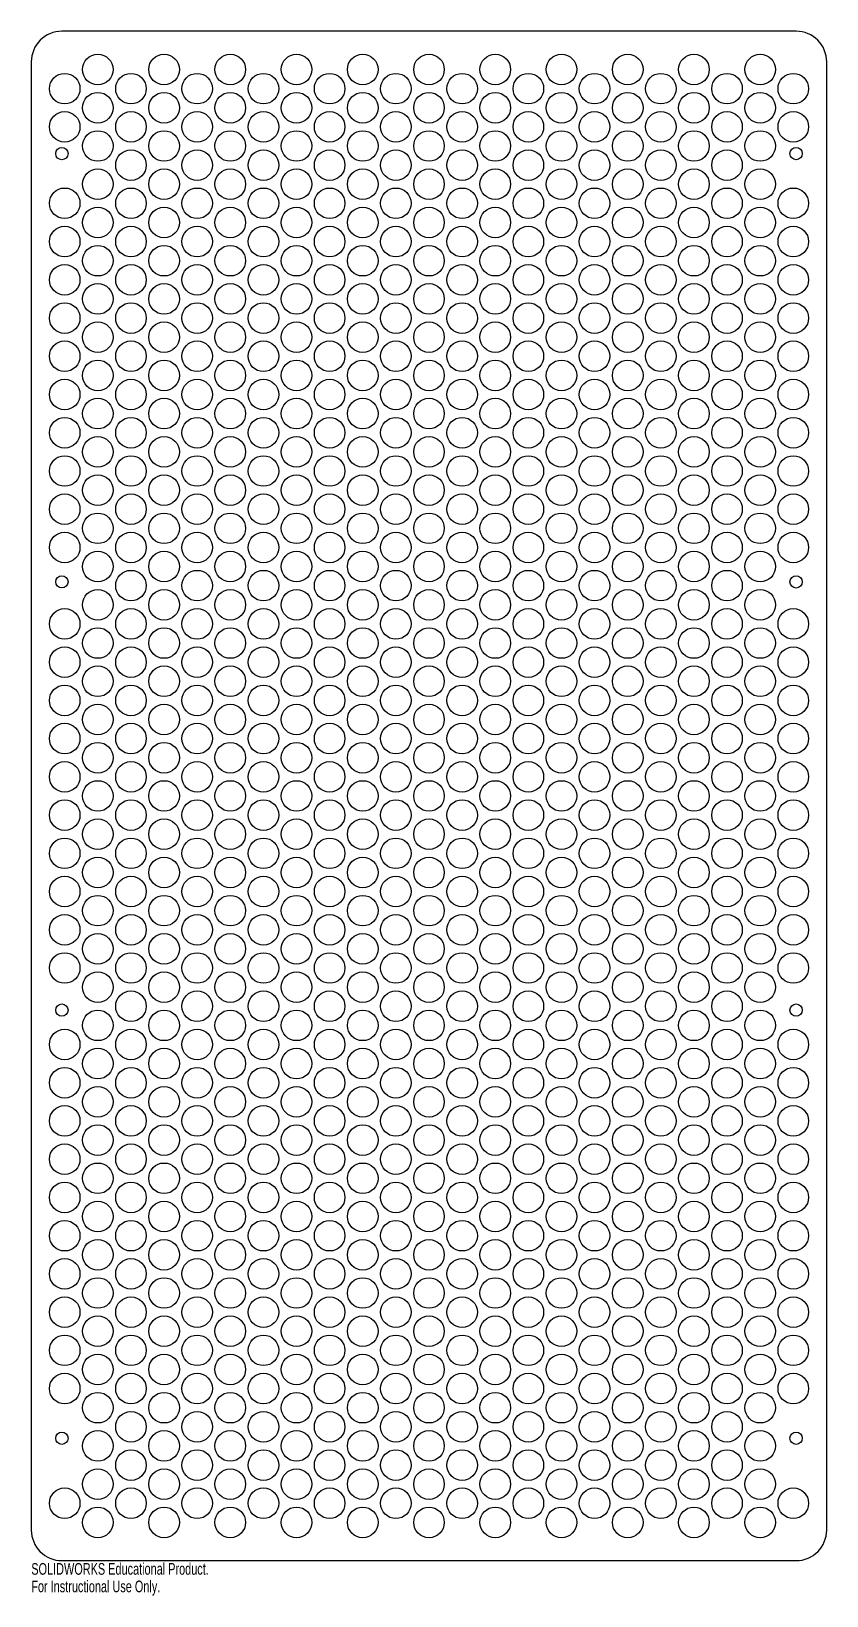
# Model space of a CAD drawing. Header units: inches. Extents: x -6.5 to 6.5, y -13.1 to 12.5.
import ezdxf

# ---------------------------------------------------------------- set-up
doc = ezdxf.new("R2010")
doc.units = ezdxf.units.IN
doc.header["$MEASUREMENT"] = 0
doc.styles.add('SLDTEXTSTYLE0', font='TXT', dxfattribs={"width": 0.7})

msp = doc.modelspace()

# ---------------------------------------------------------------- linework, layer by layer
at = {"color": 7, "linetype": 'Continuous', "lineweight": 25}
for p, q in [((6, 12.5), (-6, 12.5)), ((-6.5, 12), (-6.5, -12)), ((6.5, -12), (6.5, 12)), ((-6, -12.5), (6, -12.5))]:
    msp.add_line(p, q, dxfattribs=at)
for centre, radius in [((-5.413, 11.875), 0.25), ((-5.413, 11.875), 0.25), ((-4.33, 11.875), 0.25), ((-4.33, 11.875), 0.25), ((-3.248, 11.875), 0.25), ((-3.248, 11.875), 0.25), ((-2.165, 11.875), 0.25), ((-2.165, 11.875), 0.25), ((-1.083, 11.875), 0.25), ((-1.083, 11.875), 0.25), ((0, 11.875), 0.25), ((0, 11.875), 0.25), ((1.083, 11.875), 0.25), ((1.083, 11.875), 0.25), ((2.165, 11.875), 0.25), ((2.165, 11.875), 0.25), ((3.248, 11.875), 0.25), ((3.248, 11.875), 0.25), ((4.33, 11.875), 0.25), ((4.33, 11.875), 0.25), ((5.413, 11.875), 0.25), ((5.413, 11.875), 0.25), ((-5.954, 11.562), 0.25), ((-5.954, 11.562), 0.25), ((-4.871, 11.562), 0.25), ((-4.871, 11.562), 0.25), ((-3.789, 11.562), 0.25), ((-3.789, 11.562), 0.25), ((-2.706, 11.562), 0.25), ((-2.706, 11.562), 0.25), ((-1.624, 11.562), 0.25), ((-1.624, 11.562), 0.25), ((-0.541, 11.562), 0.25), ((-0.541, 11.562), 0.25), ((0.541, 11.562), 0.25), ((0.541, 11.562), 0.25), ((1.624, 11.562), 0.25), ((1.624, 11.562), 0.25), ((2.706, 11.562), 0.25), ((2.706, 11.562), 0.25), ((3.789, 11.562), 0.25), ((3.789, 11.562), 0.25), ((4.871, 11.562), 0.25), ((4.871, 11.562), 0.25), ((5.954, 11.562), 0.25), ((5.954, 11.562), 0.25), ((-5.413, 11.25), 0.25), ((-5.413, 11.25), 0.25), ((-4.33, 11.25), 0.25), ((-4.33, 11.25), 0.25), ((-3.248, 11.25), 0.25), ((-3.248, 11.25), 0.25), ((-2.165, 11.25), 0.25), ((-2.165, 11.25), 0.25), ((-1.083, 11.25), 0.25), ((-1.083, 11.25), 0.25), ((0, 11.25), 0.25), ((0, 11.25), 0.25), ((1.083, 11.25), 0.25), ((1.083, 11.25), 0.25), ((2.165, 11.25), 0.25), ((2.165, 11.25), 0.25), ((3.248, 11.25), 0.25), ((3.248, 11.25), 0.25), ((4.33, 11.25), 0.25), ((4.33, 11.25), 0.25), ((5.413, 11.25), 0.25), ((5.413, 11.25), 0.25), ((-5.954, 10.938), 0.25), ((-5.954, 10.938), 0.25), ((-4.871, 10.938), 0.25), ((-4.871, 10.938), 0.25), ((-3.789, 10.938), 0.25), ((-3.789, 10.938), 0.25), ((-2.706, 10.938), 0.25), ((-2.706, 10.938), 0.25), ((-1.624, 10.938), 0.25), ((-1.624, 10.938), 0.25), ((-0.541, 10.938), 0.25), ((-0.541, 10.938), 0.25), ((0.541, 10.938), 0.25), ((0.541, 10.938), 0.25), ((1.624, 10.938), 0.25), ((1.624, 10.938), 0.25), ((2.706, 10.938), 0.25), ((2.706, 10.938), 0.25), ((3.789, 10.938), 0.25), ((3.789, 10.938), 0.25), ((4.871, 10.938), 0.25), ((4.871, 10.938), 0.25), ((5.954, 10.938), 0.25), ((5.954, 10.938), 0.25), ((-5.413, 10.625), 0.25), ((-5.413, 10.625), 0.25), ((-4.33, 10.625), 0.25), ((-4.33, 10.625), 0.25), ((-3.248, 10.625), 0.25), ((-3.248, 10.625), 0.25), ((-2.165, 10.625), 0.25), ((-2.165, 10.625), 0.25), ((-1.083, 10.625), 0.25), ((-1.083, 10.625), 0.25), ((0, 10.625), 0.25), ((0, 10.625), 0.25), ((1.083, 10.625), 0.25), ((1.083, 10.625), 0.25), ((2.165, 10.625), 0.25), ((2.165, 10.625), 0.25), ((3.248, 10.625), 0.25), ((3.248, 10.625), 0.25), ((4.33, 10.625), 0.25), ((4.33, 10.625), 0.25), ((5.413, 10.625), 0.25), ((5.413, 10.625), 0.25), ((-6, 10.5), 0.101), ((-6, 10.5), 0.101), ((-4.871, 10.312), 0.25), ((-4.871, 10.312), 0.25), ((-3.789, 10.312), 0.25), ((-3.789, 10.312), 0.25), ((-2.706, 10.312), 0.25), ((-2.706, 10.312), 0.25), ((-1.624, 10.312), 0.25), ((-1.624, 10.312), 0.25), ((-0.541, 10.312), 0.25), ((-0.541, 10.312), 0.25), ((0.541, 10.312), 0.25), ((0.541, 10.312), 0.25), ((1.624, 10.312), 0.25), ((1.624, 10.312), 0.25), ((2.706, 10.312), 0.25), ((2.706, 10.312), 0.25), ((3.789, 10.312), 0.25), ((3.789, 10.312), 0.25), ((4.871, 10.312), 0.25), ((4.871, 10.312), 0.25), ((6, 10.5), 0.1), ((6, 10.5), 0.1), ((-5.413, 10), 0.25), ((-5.413, 10), 0.25), ((-4.33, 10), 0.25), ((-4.33, 10), 0.25), ((-3.248, 10), 0.25), ((-3.248, 10), 0.25), ((-2.165, 10), 0.25), ((-2.165, 10), 0.25), ((-1.083, 10), 0.25), ((-1.083, 10), 0.25), ((0, 10), 0.25), ((0, 10), 0.25), ((1.083, 10), 0.25), ((1.083, 10), 0.25), ((2.165, 10), 0.25), ((2.165, 10), 0.25), ((3.248, 10), 0.25), ((3.248, 10), 0.25), ((4.33, 10), 0.25), ((4.33, 10), 0.25), ((5.413, 10), 0.25), ((5.413, 10), 0.25), ((-5.954, 9.688), 0.25), ((-5.954, 9.688), 0.25), ((-4.871, 9.688), 0.25), ((-4.871, 9.688), 0.25), ((-3.789, 9.688), 0.25), ((-3.789, 9.688), 0.25), ((-2.706, 9.688), 0.25), ((-2.706, 9.688), 0.25), ((-1.624, 9.688), 0.25), ((-1.624, 9.688), 0.25), ((-0.541, 9.688), 0.25), ((-0.541, 9.688), 0.25), ((0.541, 9.688), 0.25), ((0.541, 9.688), 0.25), ((1.624, 9.688), 0.25), ((1.624, 9.688), 0.25), ((2.706, 9.688), 0.25), ((2.706, 9.688), 0.25), ((3.789, 9.688), 0.25), ((3.789, 9.688), 0.25), ((4.871, 9.688), 0.25), ((4.871, 9.688), 0.25), ((5.954, 9.688), 0.25), ((5.954, 9.688), 0.25), ((-5.413, 9.375), 0.25), ((-5.413, 9.375), 0.25), ((-4.33, 9.375), 0.25), ((-4.33, 9.375), 0.25), ((-3.248, 9.375), 0.25), ((-3.248, 9.375), 0.25), ((-2.165, 9.375), 0.25), ((-2.165, 9.375), 0.25), ((-1.083, 9.375), 0.25), ((-1.083, 9.375), 0.25), ((0, 9.375), 0.25), ((0, 9.375), 0.25), ((1.083, 9.375), 0.25), ((1.083, 9.375), 0.25), ((2.165, 9.375), 0.25), ((2.165, 9.375), 0.25), ((3.248, 9.375), 0.25), ((3.248, 9.375), 0.25), ((4.33, 9.375), 0.25), ((4.33, 9.375), 0.25), ((5.413, 9.375), 0.25), ((5.413, 9.375), 0.25), ((-5.954, 9.062), 0.25), ((-5.954, 9.062), 0.25), ((-4.871, 9.062), 0.25), ((-4.871, 9.062), 0.25), ((-3.789, 9.062), 0.25), ((-3.789, 9.062), 0.25), ((-2.706, 9.062), 0.25), ((-2.706, 9.062), 0.25), ((-1.624, 9.062), 0.25), ((-1.624, 9.062), 0.25), ((-0.541, 9.062), 0.25), ((-0.541, 9.062), 0.25), ((0.541, 9.062), 0.25), ((0.541, 9.062), 0.25), ((1.624, 9.062), 0.25), ((1.624, 9.062), 0.25), ((2.706, 9.062), 0.25), ((2.706, 9.062), 0.25), ((3.789, 9.062), 0.25), ((3.789, 9.062), 0.25), ((4.871, 9.062), 0.25), ((4.871, 9.062), 0.25), ((5.954, 9.062), 0.25), ((5.954, 9.062), 0.25), ((-5.413, 8.75), 0.25), ((-5.413, 8.75), 0.25), ((-4.33, 8.75), 0.25), ((-4.33, 8.75), 0.25), ((-3.248, 8.75), 0.25), ((-3.248, 8.75), 0.25), ((-2.165, 8.75), 0.25), ((-2.165, 8.75), 0.25), ((-1.083, 8.75), 0.25), ((-1.083, 8.75), 0.25), ((0, 8.75), 0.25), ((0, 8.75), 0.25), ((1.083, 8.75), 0.25), ((1.083, 8.75), 0.25), ((2.165, 8.75), 0.25), ((2.165, 8.75), 0.25), ((3.248, 8.75), 0.25), ((3.248, 8.75), 0.25), ((4.33, 8.75), 0.25), ((4.33, 8.75), 0.25), ((5.413, 8.75), 0.25), ((5.413, 8.75), 0.25), ((-5.954, 8.438), 0.25), ((-5.954, 8.438), 0.25), ((-4.871, 8.438), 0.25), ((-4.871, 8.438), 0.25), ((-3.789, 8.438), 0.25), ((-3.789, 8.438), 0.25), ((-2.706, 8.438), 0.25), ((-2.706, 8.438), 0.25), ((-1.624, 8.438), 0.25), ((-1.624, 8.438), 0.25), ((-0.541, 8.438), 0.25), ((-0.541, 8.438), 0.25), ((0.541, 8.438), 0.25), ((0.541, 8.438), 0.25), ((1.624, 8.438), 0.25), ((1.624, 8.438), 0.25), ((2.706, 8.438), 0.25), ((2.706, 8.438), 0.25), ((3.789, 8.438), 0.25), ((3.789, 8.438), 0.25), ((4.871, 8.438), 0.25), ((4.871, 8.438), 0.25), ((5.954, 8.438), 0.25), ((5.954, 8.438), 0.25), ((-5.413, 8.125), 0.25), ((-5.413, 8.125), 0.25), ((-4.33, 8.125), 0.25), ((-4.33, 8.125), 0.25), ((-3.248, 8.125), 0.25), ((-3.248, 8.125), 0.25), ((-2.165, 8.125), 0.25), ((-2.165, 8.125), 0.25), ((-1.083, 8.125), 0.25), ((-1.083, 8.125), 0.25), ((0, 8.125), 0.25), ((0, 8.125), 0.25), ((1.083, 8.125), 0.25), ((1.083, 8.125), 0.25), ((2.165, 8.125), 0.25), ((2.165, 8.125), 0.25), ((3.248, 8.125), 0.25), ((3.248, 8.125), 0.25), ((4.33, 8.125), 0.25), ((4.33, 8.125), 0.25), ((5.413, 8.125), 0.25), ((5.413, 8.125), 0.25), ((-5.954, 7.812), 0.25), ((-5.954, 7.812), 0.25), ((-4.871, 7.812), 0.25), ((-4.871, 7.812), 0.25), ((-3.789, 7.812), 0.25), ((-3.789, 7.812), 0.25), ((-2.706, 7.812), 0.25), ((-2.706, 7.812), 0.25), ((-1.624, 7.812), 0.25), ((-1.624, 7.812), 0.25), ((-0.541, 7.812), 0.25), ((-0.541, 7.812), 0.25), ((0.541, 7.812), 0.25), ((0.541, 7.812), 0.25), ((1.624, 7.812), 0.25), ((1.624, 7.812), 0.25), ((2.706, 7.812), 0.25), ((2.706, 7.812), 0.25), ((3.789, 7.812), 0.25), ((3.789, 7.812), 0.25), ((4.871, 7.812), 0.25), ((4.871, 7.812), 0.25), ((5.954, 7.812), 0.25), ((5.954, 7.812), 0.25), ((-5.413, 7.5), 0.25), ((-5.413, 7.5), 0.25), ((-4.33, 7.5), 0.25), ((-4.33, 7.5), 0.25), ((-3.248, 7.5), 0.25), ((-3.248, 7.5), 0.25), ((-2.165, 7.5), 0.25), ((-2.165, 7.5), 0.25), ((-1.083, 7.5), 0.25), ((-1.083, 7.5), 0.25), ((0, 7.5), 0.25), ((0, 7.5), 0.25), ((1.083, 7.5), 0.25), ((1.083, 7.5), 0.25), ((2.165, 7.5), 0.25), ((2.165, 7.5), 0.25), ((3.248, 7.5), 0.25), ((3.248, 7.5), 0.25), ((4.33, 7.5), 0.25), ((4.33, 7.5), 0.25), ((5.413, 7.5), 0.25), ((5.413, 7.5), 0.25), ((-5.954, 7.188), 0.25), ((-5.954, 7.188), 0.25), ((-4.871, 7.188), 0.25), ((-4.871, 7.188), 0.25), ((-3.789, 7.188), 0.25), ((-3.789, 7.188), 0.25), ((-2.706, 7.188), 0.25), ((-2.706, 7.188), 0.25), ((-1.624, 7.188), 0.25), ((-1.624, 7.188), 0.25), ((-0.541, 7.188), 0.25), ((-0.541, 7.188), 0.25), ((0.541, 7.188), 0.25), ((0.541, 7.188), 0.25), ((1.624, 7.188), 0.25), ((1.624, 7.188), 0.25), ((2.706, 7.188), 0.25), ((2.706, 7.188), 0.25), ((3.789, 7.188), 0.25), ((3.789, 7.188), 0.25), ((4.871, 7.188), 0.25), ((4.871, 7.188), 0.25), ((5.954, 7.188), 0.25), ((5.954, 7.188), 0.25), ((-5.413, 6.875), 0.25), ((-5.413, 6.875), 0.25), ((-4.33, 6.875), 0.25), ((-4.33, 6.875), 0.25), ((-3.248, 6.875), 0.25), ((-3.248, 6.875), 0.25), ((-2.165, 6.875), 0.25), ((-2.165, 6.875), 0.25), ((-1.083, 6.875), 0.25), ((-1.083, 6.875), 0.25), ((0, 6.875), 0.25), ((0, 6.875), 0.25), ((1.083, 6.875), 0.25), ((1.083, 6.875), 0.25), ((2.165, 6.875), 0.25), ((2.165, 6.875), 0.25), ((3.248, 6.875), 0.25), ((3.248, 6.875), 0.25), ((4.33, 6.875), 0.25), ((4.33, 6.875), 0.25), ((5.413, 6.875), 0.25), ((5.413, 6.875), 0.25), ((-5.954, 6.562), 0.25), ((-5.954, 6.562), 0.25), ((-4.871, 6.562), 0.25), ((-4.871, 6.562), 0.25), ((-3.789, 6.562), 0.25), ((-3.789, 6.562), 0.25), ((-2.706, 6.562), 0.25), ((-2.706, 6.562), 0.25), ((-1.624, 6.562), 0.25), ((-1.624, 6.562), 0.25), ((-0.541, 6.562), 0.25), ((-0.541, 6.562), 0.25), ((0.541, 6.562), 0.25), ((0.541, 6.562), 0.25), ((1.624, 6.562), 0.25), ((1.624, 6.562), 0.25), ((2.706, 6.562), 0.25), ((2.706, 6.562), 0.25), ((3.789, 6.562), 0.25), ((3.789, 6.562), 0.25), ((4.871, 6.562), 0.25), ((4.871, 6.562), 0.25), ((5.954, 6.562), 0.25), ((5.954, 6.562), 0.25), ((-5.413, 6.25), 0.25), ((-5.413, 6.25), 0.25), ((-4.33, 6.25), 0.25), ((-4.33, 6.25), 0.25), ((-3.248, 6.25), 0.25), ((-3.248, 6.25), 0.25), ((-2.165, 6.25), 0.25), ((-2.165, 6.25), 0.25), ((-1.083, 6.25), 0.25), ((-1.083, 6.25), 0.25), ((0, 6.25), 0.25), ((0, 6.25), 0.25), ((1.083, 6.25), 0.25), ((1.083, 6.25), 0.25), ((2.165, 6.25), 0.25), ((2.165, 6.25), 0.25), ((3.248, 6.25), 0.25), ((3.248, 6.25), 0.25), ((4.33, 6.25), 0.25), ((4.33, 6.25), 0.25), ((5.413, 6.25), 0.25), ((5.413, 6.25), 0.25), ((-5.954, 5.938), 0.25), ((-5.954, 5.938), 0.25), ((-4.871, 5.938), 0.25), ((-4.871, 5.938), 0.25), ((-3.789, 5.938), 0.25), ((-3.789, 5.938), 0.25), ((-2.706, 5.938), 0.25), ((-2.706, 5.938), 0.25), ((-1.624, 5.938), 0.25), ((-1.624, 5.938), 0.25), ((-0.541, 5.938), 0.25), ((-0.541, 5.938), 0.25), ((0.541, 5.938), 0.25), ((0.541, 5.938), 0.25), ((1.624, 5.938), 0.25), ((1.624, 5.938), 0.25), ((2.706, 5.938), 0.25), ((2.706, 5.938), 0.25), ((3.789, 5.938), 0.25), ((3.789, 5.938), 0.25), ((4.871, 5.938), 0.25), ((4.871, 5.938), 0.25), ((5.954, 5.938), 0.25), ((5.954, 5.938), 0.25), ((-5.413, 5.625), 0.25), ((-5.413, 5.625), 0.25), ((-4.33, 5.625), 0.25), ((-4.33, 5.625), 0.25), ((-3.248, 5.625), 0.25), ((-3.248, 5.625), 0.25), ((-2.165, 5.625), 0.25), ((-2.165, 5.625), 0.25), ((-1.083, 5.625), 0.25), ((-1.083, 5.625), 0.25), ((0, 5.625), 0.25), ((0, 5.625), 0.25), ((1.083, 5.625), 0.25), ((1.083, 5.625), 0.25), ((2.165, 5.625), 0.25), ((2.165, 5.625), 0.25), ((3.248, 5.625), 0.25), ((3.248, 5.625), 0.25), ((4.33, 5.625), 0.25), ((4.33, 5.625), 0.25), ((5.413, 5.625), 0.25), ((5.413, 5.625), 0.25), ((-5.954, 5.312), 0.25), ((-5.954, 5.312), 0.25), ((-4.871, 5.312), 0.25), ((-4.871, 5.312), 0.25), ((-3.789, 5.312), 0.25), ((-3.789, 5.312), 0.25), ((-2.706, 5.312), 0.25), ((-2.706, 5.312), 0.25), ((-1.624, 5.312), 0.25), ((-1.624, 5.312), 0.25), ((-0.541, 5.312), 0.25), ((-0.541, 5.312), 0.25), ((0.541, 5.312), 0.25), ((0.541, 5.312), 0.25), ((1.624, 5.312), 0.25), ((1.624, 5.312), 0.25), ((2.706, 5.312), 0.25), ((2.706, 5.312), 0.25), ((3.789, 5.312), 0.25), ((3.789, 5.312), 0.25), ((4.871, 5.312), 0.25), ((4.871, 5.312), 0.25), ((5.954, 5.312), 0.25), ((5.954, 5.312), 0.25), ((-5.413, 5), 0.25), ((-5.413, 5), 0.25), ((-4.33, 5), 0.25), ((-4.33, 5), 0.25), ((-3.248, 5), 0.25), ((-3.248, 5), 0.25), ((-2.165, 5), 0.25), ((-2.165, 5), 0.25), ((-1.083, 5), 0.25), ((-1.083, 5), 0.25), ((0, 5), 0.25), ((0, 5), 0.25), ((1.083, 5), 0.25), ((1.083, 5), 0.25), ((2.165, 5), 0.25), ((2.165, 5), 0.25), ((3.248, 5), 0.25), ((3.248, 5), 0.25), ((4.33, 5), 0.25), ((4.33, 5), 0.25), ((5.413, 5), 0.25), ((5.413, 5), 0.25), ((-5.954, 4.688), 0.25), ((-5.954, 4.688), 0.25), ((-4.871, 4.688), 0.25), ((-4.871, 4.688), 0.25), ((-3.789, 4.688), 0.25), ((-3.789, 4.688), 0.25), ((-2.706, 4.688), 0.25), ((-2.706, 4.688), 0.25), ((-1.624, 4.688), 0.25), ((-1.624, 4.688), 0.25), ((-0.541, 4.688), 0.25), ((-0.541, 4.688), 0.25), ((0.541, 4.688), 0.25), ((0.541, 4.688), 0.25), ((1.624, 4.688), 0.25), ((1.624, 4.688), 0.25), ((2.706, 4.688), 0.25), ((2.706, 4.688), 0.25), ((3.789, 4.688), 0.25), ((3.789, 4.688), 0.25), ((4.871, 4.688), 0.25), ((4.871, 4.688), 0.25), ((5.954, 4.688), 0.25), ((5.954, 4.688), 0.25), ((-5.413, 4.375), 0.25), ((-5.413, 4.375), 0.25), ((-4.33, 4.375), 0.25), ((-4.33, 4.375), 0.25), ((-3.248, 4.375), 0.25), ((-3.248, 4.375), 0.25), ((-2.165, 4.375), 0.25), ((-2.165, 4.375), 0.25), ((-1.083, 4.375), 0.25), ((-1.083, 4.375), 0.25), ((0, 4.375), 0.25), ((0, 4.375), 0.25), ((1.083, 4.375), 0.25), ((1.083, 4.375), 0.25), ((2.165, 4.375), 0.25), ((2.165, 4.375), 0.25), ((3.248, 4.375), 0.25), ((3.248, 4.375), 0.25), ((4.33, 4.375), 0.25), ((4.33, 4.375), 0.25), ((5.413, 4.375), 0.25), ((5.413, 4.375), 0.25), ((-5.954, 4.062), 0.25), ((-5.954, 4.062), 0.25), ((-4.871, 4.062), 0.25), ((-4.871, 4.062), 0.25), ((-3.789, 4.062), 0.25), ((-3.789, 4.062), 0.25), ((-2.706, 4.062), 0.25), ((-2.706, 4.062), 0.25), ((-1.624, 4.062), 0.25), ((-1.624, 4.062), 0.25), ((-0.541, 4.062), 0.25), ((-0.541, 4.062), 0.25), ((0.541, 4.062), 0.25), ((0.541, 4.062), 0.25), ((1.624, 4.062), 0.25), ((1.624, 4.062), 0.25), ((2.706, 4.062), 0.25), ((2.706, 4.062), 0.25), ((3.789, 4.062), 0.25), ((3.789, 4.062), 0.25), ((4.871, 4.062), 0.25), ((4.871, 4.062), 0.25), ((5.954, 4.062), 0.25), ((5.954, 4.062), 0.25), ((-5.413, 3.75), 0.25), ((-5.413, 3.75), 0.25), ((-4.33, 3.75), 0.25), ((-4.33, 3.75), 0.25), ((-3.248, 3.75), 0.25), ((-3.248, 3.75), 0.25), ((-2.165, 3.75), 0.25), ((-2.165, 3.75), 0.25), ((-1.083, 3.75), 0.25), ((-1.083, 3.75), 0.25), ((0, 3.75), 0.25), ((0, 3.75), 0.25), ((1.083, 3.75), 0.25), ((1.083, 3.75), 0.25), ((2.165, 3.75), 0.25), ((2.165, 3.75), 0.25), ((3.248, 3.75), 0.25), ((3.248, 3.75), 0.25), ((4.33, 3.75), 0.25), ((4.33, 3.75), 0.25), ((5.413, 3.75), 0.25), ((5.413, 3.75), 0.25), ((-6, 3.5), 0.1), ((-6, 3.5), 0.1), ((-4.871, 3.438), 0.25), ((-4.871, 3.438), 0.25), ((-3.789, 3.438), 0.25), ((-3.789, 3.438), 0.25), ((-2.706, 3.438), 0.25), ((-2.706, 3.438), 0.25), ((-1.624, 3.438), 0.25), ((-1.624, 3.438), 0.25), ((-0.541, 3.438), 0.25), ((-0.541, 3.438), 0.25), ((0.541, 3.438), 0.25), ((0.541, 3.438), 0.25), ((1.624, 3.438), 0.25), ((1.624, 3.438), 0.25), ((2.706, 3.438), 0.25), ((2.706, 3.438), 0.25), ((3.789, 3.438), 0.25), ((3.789, 3.438), 0.25), ((4.871, 3.438), 0.25), ((4.871, 3.438), 0.25), ((6, 3.5), 0.101), ((6, 3.5), 0.101), ((-5.413, 3.125), 0.25), ((-5.413, 3.125), 0.25), ((-4.33, 3.125), 0.25), ((-4.33, 3.125), 0.25), ((-3.248, 3.125), 0.25), ((-3.248, 3.125), 0.25), ((-2.165, 3.125), 0.25), ((-2.165, 3.125), 0.25), ((-1.083, 3.125), 0.25), ((-1.083, 3.125), 0.25), ((0, 3.125), 0.25), ((0, 3.125), 0.25), ((1.083, 3.125), 0.25), ((1.083, 3.125), 0.25), ((2.165, 3.125), 0.25), ((2.165, 3.125), 0.25), ((3.248, 3.125), 0.25), ((3.248, 3.125), 0.25), ((4.33, 3.125), 0.25), ((4.33, 3.125), 0.25), ((5.413, 3.125), 0.25), ((5.413, 3.125), 0.25), ((-5.954, 2.812), 0.25), ((-5.954, 2.812), 0.25), ((-4.871, 2.812), 0.25), ((-4.871, 2.812), 0.25), ((-3.789, 2.812), 0.25), ((-3.789, 2.812), 0.25), ((-2.706, 2.812), 0.25), ((-2.706, 2.812), 0.25), ((-1.624, 2.812), 0.25), ((-1.624, 2.812), 0.25), ((-0.541, 2.812), 0.25), ((-0.541, 2.812), 0.25), ((0.541, 2.812), 0.25), ((0.541, 2.812), 0.25), ((1.624, 2.812), 0.25), ((1.624, 2.812), 0.25), ((2.706, 2.812), 0.25), ((2.706, 2.812), 0.25), ((3.789, 2.812), 0.25), ((3.789, 2.812), 0.25), ((4.871, 2.812), 0.25), ((4.871, 2.812), 0.25), ((5.954, 2.812), 0.25), ((5.954, 2.812), 0.25), ((-5.413, 2.5), 0.25), ((-5.413, 2.5), 0.25), ((-4.33, 2.5), 0.25), ((-4.33, 2.5), 0.25), ((-3.248, 2.5), 0.25), ((-3.248, 2.5), 0.25), ((-2.165, 2.5), 0.25), ((-2.165, 2.5), 0.25), ((-1.083, 2.5), 0.25), ((-1.083, 2.5), 0.25), ((0, 2.5), 0.25), ((0, 2.5), 0.25), ((1.083, 2.5), 0.25), ((1.083, 2.5), 0.25), ((2.165, 2.5), 0.25), ((2.165, 2.5), 0.25), ((3.248, 2.5), 0.25), ((3.248, 2.5), 0.25), ((4.33, 2.5), 0.25), ((4.33, 2.5), 0.25), ((5.413, 2.5), 0.25), ((5.413, 2.5), 0.25), ((-5.954, 2.188), 0.25), ((-5.954, 2.188), 0.25), ((-4.871, 2.188), 0.25), ((-4.871, 2.188), 0.25), ((-3.789, 2.188), 0.25), ((-3.789, 2.188), 0.25), ((-2.706, 2.188), 0.25), ((-2.706, 2.188), 0.25), ((-1.624, 2.188), 0.25), ((-1.624, 2.188), 0.25), ((-0.541, 2.188), 0.25), ((-0.541, 2.188), 0.25), ((0.541, 2.188), 0.25), ((0.541, 2.188), 0.25), ((1.624, 2.188), 0.25), ((1.624, 2.188), 0.25), ((2.706, 2.188), 0.25), ((2.706, 2.188), 0.25), ((3.789, 2.188), 0.25), ((3.789, 2.188), 0.25), ((4.871, 2.188), 0.25), ((4.871, 2.188), 0.25), ((5.954, 2.188), 0.25), ((5.954, 2.188), 0.25), ((-5.413, 1.875), 0.25), ((-5.413, 1.875), 0.25), ((-4.33, 1.875), 0.25), ((-4.33, 1.875), 0.25), ((-3.248, 1.875), 0.25), ((-3.248, 1.875), 0.25), ((-2.165, 1.875), 0.25), ((-2.165, 1.875), 0.25), ((-1.083, 1.875), 0.25), ((-1.083, 1.875), 0.25), ((0, 1.875), 0.25), ((0, 1.875), 0.25), ((1.083, 1.875), 0.25), ((1.083, 1.875), 0.25), ((2.165, 1.875), 0.25), ((2.165, 1.875), 0.25), ((3.248, 1.875), 0.25), ((3.248, 1.875), 0.25), ((4.33, 1.875), 0.25), ((4.33, 1.875), 0.25), ((5.413, 1.875), 0.25), ((5.413, 1.875), 0.25), ((-5.954, 1.562), 0.25), ((-5.954, 1.562), 0.25), ((-4.871, 1.562), 0.25), ((-4.871, 1.562), 0.25), ((-3.789, 1.562), 0.25), ((-3.789, 1.562), 0.25), ((-2.706, 1.562), 0.25), ((-2.706, 1.562), 0.25), ((-1.624, 1.562), 0.25), ((-1.624, 1.562), 0.25), ((-0.541, 1.562), 0.25), ((-0.541, 1.562), 0.25), ((0.541, 1.562), 0.25), ((0.541, 1.562), 0.25), ((1.624, 1.562), 0.25), ((1.624, 1.562), 0.25), ((2.706, 1.562), 0.25), ((2.706, 1.562), 0.25), ((3.789, 1.562), 0.25), ((3.789, 1.562), 0.25), ((4.871, 1.562), 0.25), ((4.871, 1.562), 0.25), ((5.954, 1.562), 0.25), ((5.954, 1.562), 0.25), ((-5.413, 1.25), 0.25), ((-5.413, 1.25), 0.25), ((-4.33, 1.25), 0.25), ((-4.33, 1.25), 0.25), ((-3.248, 1.25), 0.25), ((-3.248, 1.25), 0.25), ((-2.165, 1.25), 0.25), ((-2.165, 1.25), 0.25), ((-1.083, 1.25), 0.25), ((-1.083, 1.25), 0.25), ((0, 1.25), 0.25), ((0, 1.25), 0.25), ((1.083, 1.25), 0.25), ((1.083, 1.25), 0.25), ((2.165, 1.25), 0.25), ((2.165, 1.25), 0.25), ((3.248, 1.25), 0.25), ((3.248, 1.25), 0.25), ((4.33, 1.25), 0.25), ((4.33, 1.25), 0.25), ((5.413, 1.25), 0.25), ((5.413, 1.25), 0.25), ((-5.954, 0.938), 0.25), ((-5.954, 0.938), 0.25), ((-4.871, 0.938), 0.25), ((-4.871, 0.938), 0.25), ((-3.789, 0.938), 0.25), ((-3.789, 0.938), 0.25), ((-2.706, 0.938), 0.25), ((-2.706, 0.938), 0.25), ((-1.624, 0.938), 0.25), ((-1.624, 0.938), 0.25), ((-0.541, 0.938), 0.25), ((-0.541, 0.938), 0.25), ((0.541, 0.938), 0.25), ((0.541, 0.938), 0.25), ((1.624, 0.938), 0.25), ((1.624, 0.938), 0.25), ((2.706, 0.938), 0.25), ((2.706, 0.938), 0.25), ((3.789, 0.938), 0.25), ((3.789, 0.938), 0.25), ((4.871, 0.938), 0.25), ((4.871, 0.938), 0.25), ((5.954, 0.938), 0.25), ((5.954, 0.938), 0.25), ((-5.413, 0.625), 0.25), ((-5.413, 0.625), 0.25), ((-4.33, 0.625), 0.25), ((-4.33, 0.625), 0.25), ((-3.248, 0.625), 0.25), ((-3.248, 0.625), 0.25), ((-2.165, 0.625), 0.25), ((-2.165, 0.625), 0.25), ((-1.083, 0.625), 0.25), ((-1.083, 0.625), 0.25), ((0, 0.625), 0.25), ((0, 0.625), 0.25), ((1.083, 0.625), 0.25), ((1.083, 0.625), 0.25), ((2.165, 0.625), 0.25), ((2.165, 0.625), 0.25), ((3.248, 0.625), 0.25), ((3.248, 0.625), 0.25), ((4.33, 0.625), 0.25), ((4.33, 0.625), 0.25), ((5.413, 0.625), 0.25), ((5.413, 0.625), 0.25), ((-5.954, 0.312), 0.25), ((-5.954, 0.312), 0.25), ((-4.871, 0.312), 0.25), ((-4.871, 0.312), 0.25), ((-3.789, 0.312), 0.25), ((-3.789, 0.312), 0.25), ((-2.706, 0.312), 0.25), ((-2.706, 0.312), 0.25), ((-1.624, 0.312), 0.25), ((-1.624, 0.312), 0.25), ((-0.541, 0.312), 0.25), ((-0.541, 0.312), 0.25), ((0.541, 0.312), 0.25), ((0.541, 0.312), 0.25), ((1.624, 0.312), 0.25), ((1.624, 0.312), 0.25), ((2.706, 0.312), 0.25), ((2.706, 0.312), 0.25), ((3.789, 0.312), 0.25), ((3.789, 0.312), 0.25), ((4.871, 0.312), 0.25), ((4.871, 0.312), 0.25), ((5.954, 0.312), 0.25), ((5.954, 0.312), 0.25), ((-5.413, 0), 0.25), ((-5.413, 0), 0.25), ((-4.33, 0), 0.25), ((-4.33, 0), 0.25), ((-3.248, 0), 0.25), ((-3.248, 0), 0.25), ((-2.165, 0), 0.25), ((-2.165, 0), 0.25), ((-1.083, 0), 0.25), ((-1.083, 0), 0.25), ((0, 0), 0.25), ((0, 0), 0.25), ((1.083, 0), 0.25), ((1.083, 0), 0.25), ((2.165, 0), 0.25), ((2.165, 0), 0.25), ((3.248, 0), 0.25), ((3.248, 0), 0.25), ((4.33, 0), 0.25), ((4.33, 0), 0.25), ((5.413, 0), 0.25), ((5.413, 0), 0.25), ((-5.954, -0.312), 0.25), ((-5.954, -0.312), 0.25), ((-4.871, -0.312), 0.25), ((-4.871, -0.312), 0.25), ((-3.789, -0.312), 0.25), ((-3.789, -0.312), 0.25), ((-2.706, -0.312), 0.25), ((-2.706, -0.312), 0.25), ((-1.624, -0.312), 0.25), ((-1.624, -0.312), 0.25), ((-0.541, -0.312), 0.25), ((-0.541, -0.312), 0.25), ((0.541, -0.312), 0.25), ((0.541, -0.312), 0.25), ((1.624, -0.312), 0.25), ((1.624, -0.312), 0.25), ((2.706, -0.312), 0.25), ((2.706, -0.312), 0.25), ((3.789, -0.312), 0.25), ((3.789, -0.312), 0.25), ((4.871, -0.312), 0.25), ((4.871, -0.312), 0.25), ((5.954, -0.312), 0.25), ((5.954, -0.312), 0.25), ((-5.413, -0.625), 0.25), ((-5.413, -0.625), 0.25), ((-4.33, -0.625), 0.25), ((-4.33, -0.625), 0.25), ((-3.248, -0.625), 0.25), ((-3.248, -0.625), 0.25), ((-2.165, -0.625), 0.25), ((-2.165, -0.625), 0.25), ((-1.083, -0.625), 0.25), ((-1.083, -0.625), 0.25), ((0, -0.625), 0.25), ((0, -0.625), 0.25), ((1.083, -0.625), 0.25), ((1.083, -0.625), 0.25), ((2.165, -0.625), 0.25), ((2.165, -0.625), 0.25), ((3.248, -0.625), 0.25), ((3.248, -0.625), 0.25), ((4.33, -0.625), 0.25), ((4.33, -0.625), 0.25), ((5.413, -0.625), 0.25), ((5.413, -0.625), 0.25), ((-5.954, -0.938), 0.25), ((-5.954, -0.938), 0.25), ((-4.871, -0.938), 0.25), ((-4.871, -0.938), 0.25), ((-3.789, -0.938), 0.25), ((-3.789, -0.938), 0.25), ((-2.706, -0.938), 0.25), ((-2.706, -0.938), 0.25), ((-1.624, -0.938), 0.25), ((-1.624, -0.938), 0.25), ((-0.541, -0.938), 0.25), ((-0.541, -0.938), 0.25), ((0.541, -0.938), 0.25), ((0.541, -0.938), 0.25), ((1.624, -0.938), 0.25), ((1.624, -0.938), 0.25), ((2.706, -0.938), 0.25), ((2.706, -0.938), 0.25), ((3.789, -0.938), 0.25), ((3.789, -0.938), 0.25), ((4.871, -0.938), 0.25), ((4.871, -0.938), 0.25), ((5.954, -0.938), 0.25), ((5.954, -0.938), 0.25), ((-5.413, -1.25), 0.25), ((-5.413, -1.25), 0.25), ((-4.33, -1.25), 0.25), ((-4.33, -1.25), 0.25), ((-3.248, -1.25), 0.25), ((-3.248, -1.25), 0.25), ((-2.165, -1.25), 0.25), ((-2.165, -1.25), 0.25), ((-1.083, -1.25), 0.25), ((-1.083, -1.25), 0.25), ((0, -1.25), 0.25), ((0, -1.25), 0.25), ((1.083, -1.25), 0.25), ((1.083, -1.25), 0.25), ((2.165, -1.25), 0.25), ((2.165, -1.25), 0.25), ((3.248, -1.25), 0.25), ((3.248, -1.25), 0.25), ((4.33, -1.25), 0.25), ((4.33, -1.25), 0.25), ((5.413, -1.25), 0.25), ((5.413, -1.25), 0.25), ((-5.954, -1.562), 0.25), ((-5.954, -1.562), 0.25), ((-4.871, -1.562), 0.25), ((-4.871, -1.562), 0.25), ((-3.789, -1.562), 0.25), ((-3.789, -1.562), 0.25), ((-2.706, -1.562), 0.25), ((-2.706, -1.562), 0.25), ((-1.624, -1.562), 0.25), ((-1.624, -1.562), 0.25), ((-0.541, -1.562), 0.25), ((-0.541, -1.562), 0.25), ((0.541, -1.562), 0.25), ((0.541, -1.562), 0.25), ((1.624, -1.562), 0.25), ((1.624, -1.562), 0.25), ((2.706, -1.562), 0.25), ((2.706, -1.562), 0.25), ((3.789, -1.562), 0.25), ((3.789, -1.562), 0.25), ((4.871, -1.562), 0.25), ((4.871, -1.562), 0.25), ((5.954, -1.562), 0.25), ((5.954, -1.562), 0.25), ((-5.413, -1.875), 0.25), ((-5.413, -1.875), 0.25), ((-4.33, -1.875), 0.25), ((-4.33, -1.875), 0.25), ((-3.248, -1.875), 0.25), ((-3.248, -1.875), 0.25), ((-2.165, -1.875), 0.25), ((-2.165, -1.875), 0.25), ((-1.083, -1.875), 0.25), ((-1.083, -1.875), 0.25), ((0, -1.875), 0.25), ((0, -1.875), 0.25), ((1.083, -1.875), 0.25), ((1.083, -1.875), 0.25), ((2.165, -1.875), 0.25), ((2.165, -1.875), 0.25), ((3.248, -1.875), 0.25), ((3.248, -1.875), 0.25), ((4.33, -1.875), 0.25), ((4.33, -1.875), 0.25), ((5.413, -1.875), 0.25), ((5.413, -1.875), 0.25), ((-5.954, -2.188), 0.25), ((-5.954, -2.188), 0.25), ((-4.871, -2.188), 0.25), ((-4.871, -2.188), 0.25), ((-3.789, -2.188), 0.25), ((-3.789, -2.188), 0.25), ((-2.706, -2.188), 0.25), ((-2.706, -2.188), 0.25), ((-1.624, -2.188), 0.25), ((-1.624, -2.188), 0.25), ((-0.541, -2.188), 0.25), ((-0.541, -2.188), 0.25), ((0.541, -2.188), 0.25), ((0.541, -2.188), 0.25), ((1.624, -2.188), 0.25), ((1.624, -2.188), 0.25), ((2.706, -2.188), 0.25), ((2.706, -2.188), 0.25), ((3.789, -2.188), 0.25), ((3.789, -2.188), 0.25), ((4.871, -2.188), 0.25), ((4.871, -2.188), 0.25), ((5.954, -2.188), 0.25), ((5.954, -2.188), 0.25), ((-5.413, -2.5), 0.25), ((-5.413, -2.5), 0.25), ((-4.33, -2.5), 0.25), ((-4.33, -2.5), 0.25), ((-3.248, -2.5), 0.25), ((-3.248, -2.5), 0.25), ((-2.165, -2.5), 0.25), ((-2.165, -2.5), 0.25), ((-1.083, -2.5), 0.25), ((-1.083, -2.5), 0.25), ((0, -2.5), 0.25), ((0, -2.5), 0.25), ((1.083, -2.5), 0.25), ((1.083, -2.5), 0.25), ((2.165, -2.5), 0.25), ((2.165, -2.5), 0.25), ((3.248, -2.5), 0.25), ((3.248, -2.5), 0.25), ((4.33, -2.5), 0.25), ((4.33, -2.5), 0.25), ((5.413, -2.5), 0.25), ((5.413, -2.5), 0.25), ((-5.954, -2.812), 0.25), ((-5.954, -2.812), 0.25), ((-4.871, -2.812), 0.25), ((-4.871, -2.812), 0.25), ((-3.789, -2.812), 0.25), ((-3.789, -2.812), 0.25), ((-2.706, -2.812), 0.25), ((-2.706, -2.812), 0.25), ((-1.624, -2.812), 0.25), ((-1.624, -2.812), 0.25), ((-0.541, -2.812), 0.25), ((-0.541, -2.812), 0.25), ((0.541, -2.812), 0.25), ((0.541, -2.812), 0.25), ((1.624, -2.812), 0.25), ((1.624, -2.812), 0.25), ((2.706, -2.812), 0.25), ((2.706, -2.812), 0.25), ((3.789, -2.812), 0.25), ((3.789, -2.812), 0.25), ((4.871, -2.812), 0.25), ((4.871, -2.812), 0.25), ((5.954, -2.812), 0.25), ((5.954, -2.812), 0.25), ((-5.413, -3.125), 0.25), ((-5.413, -3.125), 0.25), ((-4.33, -3.125), 0.25), ((-4.33, -3.125), 0.25), ((-3.248, -3.125), 0.25), ((-3.248, -3.125), 0.25), ((-2.165, -3.125), 0.25), ((-2.165, -3.125), 0.25), ((-1.083, -3.125), 0.25), ((-1.083, -3.125), 0.25), ((0, -3.125), 0.25), ((0, -3.125), 0.25), ((1.083, -3.125), 0.25), ((1.083, -3.125), 0.25), ((2.165, -3.125), 0.25), ((2.165, -3.125), 0.25), ((3.248, -3.125), 0.25), ((3.248, -3.125), 0.25), ((4.33, -3.125), 0.25), ((4.33, -3.125), 0.25), ((5.413, -3.125), 0.25), ((5.413, -3.125), 0.25), ((-4.871, -3.438), 0.25), ((-4.871, -3.438), 0.25), ((-3.789, -3.438), 0.25), ((-3.789, -3.438), 0.25), ((-2.706, -3.438), 0.25), ((-2.706, -3.438), 0.25), ((-1.624, -3.438), 0.25), ((-1.624, -3.438), 0.25), ((-0.541, -3.438), 0.25), ((-0.541, -3.438), 0.25), ((0.541, -3.438), 0.25), ((0.541, -3.438), 0.25), ((1.624, -3.438), 0.25), ((1.624, -3.438), 0.25), ((2.706, -3.438), 0.25), ((2.706, -3.438), 0.25), ((3.789, -3.438), 0.25), ((3.789, -3.438), 0.25), ((4.871, -3.438), 0.25), ((4.871, -3.438), 0.25), ((-6, -3.5), 0.101), ((-6, -3.5), 0.101), ((-5.413, -3.75), 0.25), ((-5.413, -3.75), 0.25), ((-4.33, -3.75), 0.25), ((-4.33, -3.75), 0.25), ((-3.248, -3.75), 0.25), ((-3.248, -3.75), 0.25), ((-2.165, -3.75), 0.25), ((-2.165, -3.75), 0.25), ((-1.083, -3.75), 0.25), ((-1.083, -3.75), 0.25), ((0, -3.75), 0.25), ((0, -3.75), 0.25), ((1.083, -3.75), 0.25), ((1.083, -3.75), 0.25), ((2.165, -3.75), 0.25), ((2.165, -3.75), 0.25), ((3.248, -3.75), 0.25), ((3.248, -3.75), 0.25), ((4.33, -3.75), 0.25), ((4.33, -3.75), 0.25), ((5.413, -3.75), 0.25), ((5.413, -3.75), 0.25), ((6, -3.5), 0.1), ((6, -3.5), 0.1), ((-5.954, -4.062), 0.25), ((-5.954, -4.062), 0.25), ((-4.871, -4.062), 0.25), ((-4.871, -4.062), 0.25), ((-3.789, -4.062), 0.25), ((-3.789, -4.062), 0.25), ((-2.706, -4.062), 0.25), ((-2.706, -4.062), 0.25), ((-1.624, -4.062), 0.25), ((-1.624, -4.062), 0.25), ((-0.541, -4.062), 0.25), ((-0.541, -4.062), 0.25), ((0.541, -4.062), 0.25), ((0.541, -4.062), 0.25), ((1.624, -4.062), 0.25), ((1.624, -4.062), 0.25), ((2.706, -4.062), 0.25), ((2.706, -4.062), 0.25), ((3.789, -4.062), 0.25), ((3.789, -4.062), 0.25), ((4.871, -4.062), 0.25), ((4.871, -4.062), 0.25), ((5.954, -4.062), 0.25), ((5.954, -4.062), 0.25), ((-5.413, -4.375), 0.25), ((-5.413, -4.375), 0.25), ((-4.33, -4.375), 0.25), ((-4.33, -4.375), 0.25), ((-3.248, -4.375), 0.25), ((-3.248, -4.375), 0.25), ((-2.165, -4.375), 0.25), ((-2.165, -4.375), 0.25), ((-1.083, -4.375), 0.25), ((-1.083, -4.375), 0.25), ((0, -4.375), 0.25), ((0, -4.375), 0.25), ((1.083, -4.375), 0.25), ((1.083, -4.375), 0.25), ((2.165, -4.375), 0.25), ((2.165, -4.375), 0.25), ((3.248, -4.375), 0.25), ((3.248, -4.375), 0.25), ((4.33, -4.375), 0.25), ((4.33, -4.375), 0.25), ((5.413, -4.375), 0.25), ((5.413, -4.375), 0.25), ((-5.954, -4.688), 0.25), ((-5.954, -4.688), 0.25), ((-4.871, -4.688), 0.25), ((-4.871, -4.688), 0.25), ((-3.789, -4.688), 0.25), ((-3.789, -4.688), 0.25), ((-2.706, -4.688), 0.25), ((-2.706, -4.688), 0.25), ((-1.624, -4.688), 0.25), ((-1.624, -4.688), 0.25), ((-0.541, -4.688), 0.25), ((-0.541, -4.688), 0.25), ((0.541, -4.688), 0.25), ((0.541, -4.688), 0.25), ((1.624, -4.688), 0.25), ((1.624, -4.688), 0.25), ((2.706, -4.688), 0.25), ((2.706, -4.688), 0.25), ((3.789, -4.688), 0.25), ((3.789, -4.688), 0.25), ((4.871, -4.688), 0.25), ((4.871, -4.688), 0.25), ((5.954, -4.688), 0.25), ((5.954, -4.688), 0.25), ((-5.413, -5), 0.25), ((-5.413, -5), 0.25), ((-4.33, -5), 0.25), ((-4.33, -5), 0.25), ((-3.248, -5), 0.25), ((-3.248, -5), 0.25), ((-2.165, -5), 0.25), ((-2.165, -5), 0.25), ((-1.083, -5), 0.25), ((-1.083, -5), 0.25), ((0, -5), 0.25), ((0, -5), 0.25), ((1.083, -5), 0.25), ((1.083, -5), 0.25), ((2.165, -5), 0.25), ((2.165, -5), 0.25), ((3.248, -5), 0.25), ((3.248, -5), 0.25), ((4.33, -5), 0.25), ((4.33, -5), 0.25), ((5.413, -5), 0.25), ((5.413, -5), 0.25), ((-5.954, -5.312), 0.25), ((-5.954, -5.312), 0.25), ((-4.871, -5.312), 0.25), ((-4.871, -5.312), 0.25), ((-3.789, -5.312), 0.25), ((-3.789, -5.312), 0.25), ((-2.706, -5.312), 0.25), ((-2.706, -5.312), 0.25), ((-1.624, -5.312), 0.25), ((-1.624, -5.312), 0.25), ((-0.541, -5.312), 0.25), ((-0.541, -5.312), 0.25), ((0.541, -5.312), 0.25), ((0.541, -5.312), 0.25), ((1.624, -5.312), 0.25), ((1.624, -5.312), 0.25), ((2.706, -5.312), 0.25), ((2.706, -5.312), 0.25), ((3.789, -5.312), 0.25), ((3.789, -5.312), 0.25), ((4.871, -5.312), 0.25), ((4.871, -5.312), 0.25), ((5.954, -5.312), 0.25), ((5.954, -5.312), 0.25), ((-5.413, -5.625), 0.25), ((-5.413, -5.625), 0.25), ((-4.33, -5.625), 0.25), ((-4.33, -5.625), 0.25), ((-3.248, -5.625), 0.25), ((-3.248, -5.625), 0.25), ((-2.165, -5.625), 0.25), ((-2.165, -5.625), 0.25), ((-1.083, -5.625), 0.25), ((-1.083, -5.625), 0.25), ((0, -5.625), 0.25), ((0, -5.625), 0.25), ((1.083, -5.625), 0.25), ((1.083, -5.625), 0.25), ((2.165, -5.625), 0.25), ((2.165, -5.625), 0.25), ((3.248, -5.625), 0.25), ((3.248, -5.625), 0.25), ((4.33, -5.625), 0.25), ((4.33, -5.625), 0.25), ((5.413, -5.625), 0.25), ((5.413, -5.625), 0.25), ((-5.954, -5.938), 0.25), ((-5.954, -5.938), 0.25), ((-4.871, -5.938), 0.25), ((-4.871, -5.938), 0.25), ((-3.789, -5.938), 0.25), ((-3.789, -5.938), 0.25), ((-2.706, -5.938), 0.25), ((-2.706, -5.938), 0.25), ((-1.624, -5.938), 0.25), ((-1.624, -5.938), 0.25), ((-0.541, -5.938), 0.25), ((-0.541, -5.938), 0.25), ((0.541, -5.938), 0.25), ((0.541, -5.938), 0.25), ((1.624, -5.938), 0.25), ((1.624, -5.938), 0.25), ((2.706, -5.938), 0.25), ((2.706, -5.938), 0.25), ((3.789, -5.938), 0.25), ((3.789, -5.938), 0.25), ((4.871, -5.938), 0.25), ((4.871, -5.938), 0.25), ((5.954, -5.938), 0.25), ((5.954, -5.938), 0.25), ((-5.413, -6.25), 0.25), ((-5.413, -6.25), 0.25), ((-4.33, -6.25), 0.25), ((-4.33, -6.25), 0.25), ((-3.248, -6.25), 0.25), ((-3.248, -6.25), 0.25), ((-2.165, -6.25), 0.25), ((-2.165, -6.25), 0.25), ((-1.083, -6.25), 0.25), ((-1.083, -6.25), 0.25), ((0, -6.25), 0.25), ((0, -6.25), 0.25), ((1.083, -6.25), 0.25), ((1.083, -6.25), 0.25), ((2.165, -6.25), 0.25), ((2.165, -6.25), 0.25), ((3.248, -6.25), 0.25), ((3.248, -6.25), 0.25), ((4.33, -6.25), 0.25), ((4.33, -6.25), 0.25), ((5.413, -6.25), 0.25), ((5.413, -6.25), 0.25), ((-5.954, -6.562), 0.25), ((-5.954, -6.562), 0.25), ((-4.871, -6.562), 0.25), ((-4.871, -6.562), 0.25), ((-3.789, -6.562), 0.25), ((-3.789, -6.562), 0.25), ((-2.706, -6.562), 0.25), ((-2.706, -6.562), 0.25), ((-1.624, -6.562), 0.25), ((-1.624, -6.562), 0.25), ((-0.541, -6.562), 0.25), ((-0.541, -6.562), 0.25), ((0.541, -6.562), 0.25), ((0.541, -6.562), 0.25), ((1.624, -6.562), 0.25), ((1.624, -6.562), 0.25), ((2.706, -6.562), 0.25), ((2.706, -6.562), 0.25), ((3.789, -6.562), 0.25), ((3.789, -6.562), 0.25), ((4.871, -6.562), 0.25), ((4.871, -6.562), 0.25), ((5.954, -6.562), 0.25), ((5.954, -6.562), 0.25), ((-5.413, -6.875), 0.25), ((-5.413, -6.875), 0.25), ((-4.33, -6.875), 0.25), ((-4.33, -6.875), 0.25), ((-3.248, -6.875), 0.25), ((-3.248, -6.875), 0.25), ((-2.165, -6.875), 0.25), ((-2.165, -6.875), 0.25), ((-1.083, -6.875), 0.25), ((-1.083, -6.875), 0.25), ((0, -6.875), 0.25), ((0, -6.875), 0.25), ((1.083, -6.875), 0.25), ((1.083, -6.875), 0.25), ((2.165, -6.875), 0.25), ((2.165, -6.875), 0.25), ((3.248, -6.875), 0.25), ((3.248, -6.875), 0.25), ((4.33, -6.875), 0.25), ((4.33, -6.875), 0.25), ((5.413, -6.875), 0.25), ((5.413, -6.875), 0.25), ((-5.954, -7.188), 0.25), ((-5.954, -7.188), 0.25), ((-4.871, -7.188), 0.25), ((-4.871, -7.188), 0.25), ((-3.789, -7.188), 0.25), ((-3.789, -7.188), 0.25), ((-2.706, -7.188), 0.25), ((-2.706, -7.188), 0.25), ((-1.624, -7.188), 0.25), ((-1.624, -7.188), 0.25), ((-0.541, -7.188), 0.25), ((-0.541, -7.188), 0.25), ((0.541, -7.188), 0.25), ((0.541, -7.188), 0.25), ((1.624, -7.188), 0.25), ((1.624, -7.188), 0.25), ((2.706, -7.188), 0.25), ((2.706, -7.188), 0.25), ((3.789, -7.188), 0.25), ((3.789, -7.188), 0.25), ((4.871, -7.188), 0.25), ((4.871, -7.188), 0.25), ((5.954, -7.188), 0.25), ((5.954, -7.188), 0.25), ((-5.413, -7.5), 0.25), ((-5.413, -7.5), 0.25), ((-4.33, -7.5), 0.25), ((-4.33, -7.5), 0.25), ((-3.248, -7.5), 0.25), ((-3.248, -7.5), 0.25), ((-2.165, -7.5), 0.25), ((-2.165, -7.5), 0.25), ((-1.083, -7.5), 0.25), ((-1.083, -7.5), 0.25), ((0, -7.5), 0.25), ((0, -7.5), 0.25), ((1.083, -7.5), 0.25), ((1.083, -7.5), 0.25), ((2.165, -7.5), 0.25), ((2.165, -7.5), 0.25), ((3.248, -7.5), 0.25), ((3.248, -7.5), 0.25), ((4.33, -7.5), 0.25), ((4.33, -7.5), 0.25), ((5.413, -7.5), 0.25), ((5.413, -7.5), 0.25), ((-5.954, -7.812), 0.25), ((-5.954, -7.812), 0.25), ((-4.871, -7.812), 0.25), ((-4.871, -7.812), 0.25), ((-3.789, -7.812), 0.25), ((-3.789, -7.812), 0.25), ((-2.706, -7.812), 0.25), ((-2.706, -7.812), 0.25), ((-1.624, -7.812), 0.25), ((-1.624, -7.812), 0.25), ((-0.541, -7.812), 0.25), ((-0.541, -7.812), 0.25), ((0.541, -7.812), 0.25), ((0.541, -7.812), 0.25), ((1.624, -7.812), 0.25), ((1.624, -7.812), 0.25), ((2.706, -7.812), 0.25), ((2.706, -7.812), 0.25), ((3.789, -7.812), 0.25), ((3.789, -7.812), 0.25), ((4.871, -7.812), 0.25), ((4.871, -7.812), 0.25), ((5.954, -7.812), 0.25), ((5.954, -7.812), 0.25), ((-5.413, -8.125), 0.25), ((-5.413, -8.125), 0.25), ((-4.33, -8.125), 0.25), ((-4.33, -8.125), 0.25), ((-3.248, -8.125), 0.25), ((-3.248, -8.125), 0.25), ((-2.165, -8.125), 0.25), ((-2.165, -8.125), 0.25), ((-1.083, -8.125), 0.25), ((-1.083, -8.125), 0.25), ((0, -8.125), 0.25), ((0, -8.125), 0.25), ((1.083, -8.125), 0.25), ((1.083, -8.125), 0.25), ((2.165, -8.125), 0.25), ((2.165, -8.125), 0.25), ((3.248, -8.125), 0.25), ((3.248, -8.125), 0.25), ((4.33, -8.125), 0.25), ((4.33, -8.125), 0.25), ((5.413, -8.125), 0.25), ((5.413, -8.125), 0.25), ((-5.954, -8.438), 0.25), ((-5.954, -8.438), 0.25), ((-4.871, -8.438), 0.25), ((-4.871, -8.438), 0.25), ((-3.789, -8.438), 0.25), ((-3.789, -8.438), 0.25), ((-2.706, -8.438), 0.25), ((-2.706, -8.438), 0.25), ((-1.624, -8.438), 0.25), ((-1.624, -8.438), 0.25), ((-0.541, -8.438), 0.25), ((-0.541, -8.438), 0.25), ((0.541, -8.438), 0.25), ((0.541, -8.438), 0.25), ((1.624, -8.438), 0.25), ((1.624, -8.438), 0.25), ((2.706, -8.438), 0.25), ((2.706, -8.438), 0.25), ((3.789, -8.438), 0.25), ((3.789, -8.438), 0.25), ((4.871, -8.438), 0.25), ((4.871, -8.438), 0.25), ((5.954, -8.438), 0.25), ((5.954, -8.438), 0.25), ((-5.413, -8.75), 0.25), ((-5.413, -8.75), 0.25), ((-4.33, -8.75), 0.25), ((-4.33, -8.75), 0.25), ((-3.248, -8.75), 0.25), ((-3.248, -8.75), 0.25), ((-2.165, -8.75), 0.25), ((-2.165, -8.75), 0.25), ((-1.083, -8.75), 0.25), ((-1.083, -8.75), 0.25), ((0, -8.75), 0.25), ((0, -8.75), 0.25), ((1.083, -8.75), 0.25), ((1.083, -8.75), 0.25), ((2.165, -8.75), 0.25), ((2.165, -8.75), 0.25), ((3.248, -8.75), 0.25), ((3.248, -8.75), 0.25), ((4.33, -8.75), 0.25), ((4.33, -8.75), 0.25), ((5.413, -8.75), 0.25), ((5.413, -8.75), 0.25), ((-5.954, -9.062), 0.25), ((-5.954, -9.062), 0.25), ((-4.871, -9.062), 0.25), ((-4.871, -9.062), 0.25), ((-3.789, -9.062), 0.25), ((-3.789, -9.062), 0.25), ((-2.706, -9.062), 0.25), ((-2.706, -9.062), 0.25), ((-1.624, -9.062), 0.25), ((-1.624, -9.062), 0.25), ((-0.541, -9.062), 0.25), ((-0.541, -9.062), 0.25), ((0.541, -9.062), 0.25), ((0.541, -9.062), 0.25), ((1.624, -9.062), 0.25), ((1.624, -9.062), 0.25), ((2.706, -9.062), 0.25), ((2.706, -9.062), 0.25), ((3.789, -9.062), 0.25), ((3.789, -9.062), 0.25), ((4.871, -9.062), 0.25), ((4.871, -9.062), 0.25), ((5.954, -9.062), 0.25), ((5.954, -9.062), 0.25), ((-5.413, -9.375), 0.25), ((-5.413, -9.375), 0.25), ((-4.33, -9.375), 0.25), ((-4.33, -9.375), 0.25), ((-3.248, -9.375), 0.25), ((-3.248, -9.375), 0.25), ((-2.165, -9.375), 0.25), ((-2.165, -9.375), 0.25), ((-1.083, -9.375), 0.25), ((-1.083, -9.375), 0.25), ((0, -9.375), 0.25), ((0, -9.375), 0.25), ((1.083, -9.375), 0.25), ((1.083, -9.375), 0.25), ((2.165, -9.375), 0.25), ((2.165, -9.375), 0.25), ((3.248, -9.375), 0.25), ((3.248, -9.375), 0.25), ((4.33, -9.375), 0.25), ((4.33, -9.375), 0.25), ((5.413, -9.375), 0.25), ((5.413, -9.375), 0.25), ((-5.954, -9.688), 0.25), ((-5.954, -9.688), 0.25), ((-4.871, -9.688), 0.25), ((-4.871, -9.688), 0.25), ((-3.789, -9.688), 0.25), ((-3.789, -9.688), 0.25), ((-2.706, -9.688), 0.25), ((-2.706, -9.688), 0.25), ((-1.624, -9.688), 0.25), ((-1.624, -9.688), 0.25), ((-0.541, -9.688), 0.25), ((-0.541, -9.688), 0.25), ((0.541, -9.688), 0.25), ((0.541, -9.688), 0.25), ((1.624, -9.688), 0.25), ((1.624, -9.688), 0.25), ((2.706, -9.688), 0.25), ((2.706, -9.688), 0.25), ((3.789, -9.688), 0.25), ((3.789, -9.688), 0.25), ((4.871, -9.688), 0.25), ((4.871, -9.688), 0.25), ((5.954, -9.688), 0.25), ((5.954, -9.688), 0.25), ((-5.413, -10), 0.25), ((-5.413, -10), 0.25), ((-4.33, -10), 0.25), ((-4.33, -10), 0.25), ((-3.248, -10), 0.25), ((-3.248, -10), 0.25), ((-2.165, -10), 0.25), ((-2.165, -10), 0.25), ((-1.083, -10), 0.25), ((-1.083, -10), 0.25), ((0, -10), 0.25), ((0, -10), 0.25), ((1.083, -10), 0.25), ((1.083, -10), 0.25), ((2.165, -10), 0.25), ((2.165, -10), 0.25), ((3.248, -10), 0.25), ((3.248, -10), 0.25), ((4.33, -10), 0.25), ((4.33, -10), 0.25), ((5.413, -10), 0.25), ((5.413, -10), 0.25), ((-4.871, -10.312), 0.25), ((-4.871, -10.312), 0.25), ((-3.789, -10.312), 0.25), ((-3.789, -10.312), 0.25), ((-2.706, -10.312), 0.25), ((-2.706, -10.312), 0.25), ((-1.624, -10.312), 0.25), ((-1.624, -10.312), 0.25), ((-0.541, -10.312), 0.25), ((-0.541, -10.312), 0.25), ((0.541, -10.312), 0.25), ((0.541, -10.312), 0.25), ((1.624, -10.312), 0.25), ((1.624, -10.312), 0.25), ((2.706, -10.312), 0.25), ((2.706, -10.312), 0.25), ((3.789, -10.312), 0.25), ((3.789, -10.312), 0.25), ((4.871, -10.312), 0.25), ((4.871, -10.312), 0.25), ((-6, -10.5), 0.1), ((-6, -10.5), 0.1), ((-5.413, -10.625), 0.25), ((-5.413, -10.625), 0.25), ((-4.33, -10.625), 0.25), ((-4.33, -10.625), 0.25), ((-3.248, -10.625), 0.25), ((-3.248, -10.625), 0.25), ((-2.165, -10.625), 0.25), ((-2.165, -10.625), 0.25), ((-1.083, -10.625), 0.25), ((-1.083, -10.625), 0.25), ((0, -10.625), 0.25), ((0, -10.625), 0.25), ((1.083, -10.625), 0.25), ((1.083, -10.625), 0.25), ((2.165, -10.625), 0.25), ((2.165, -10.625), 0.25), ((3.248, -10.625), 0.25), ((3.248, -10.625), 0.25), ((4.33, -10.625), 0.25), ((4.33, -10.625), 0.25), ((5.413, -10.625), 0.25), ((5.413, -10.625), 0.25), ((6, -10.5), 0.1), ((6, -10.5), 0.1), ((-4.871, -10.938), 0.25), ((-4.871, -10.938), 0.25), ((-3.789, -10.938), 0.25), ((-3.789, -10.938), 0.25), ((-2.706, -10.938), 0.25), ((-2.706, -10.938), 0.25), ((-1.624, -10.938), 0.25), ((-1.624, -10.938), 0.25), ((-0.541, -10.938), 0.25), ((-0.541, -10.938), 0.25), ((0.541, -10.938), 0.25), ((0.541, -10.938), 0.25), ((1.624, -10.938), 0.25), ((1.624, -10.938), 0.25), ((2.706, -10.938), 0.25), ((2.706, -10.938), 0.25), ((3.789, -10.938), 0.25), ((3.789, -10.938), 0.25), ((4.871, -10.938), 0.25), ((4.871, -10.938), 0.25), ((-5.413, -11.25), 0.25), ((-5.413, -11.25), 0.25), ((-4.33, -11.25), 0.25), ((-4.33, -11.25), 0.25), ((-3.248, -11.25), 0.25), ((-3.248, -11.25), 0.25), ((-2.165, -11.25), 0.25), ((-2.165, -11.25), 0.25), ((-1.083, -11.25), 0.25), ((-1.083, -11.25), 0.25), ((0, -11.25), 0.25), ((0, -11.25), 0.25), ((1.083, -11.25), 0.25), ((1.083, -11.25), 0.25), ((2.165, -11.25), 0.25), ((2.165, -11.25), 0.25), ((3.248, -11.25), 0.25), ((3.248, -11.25), 0.25), ((4.33, -11.25), 0.25), ((4.33, -11.25), 0.25), ((5.413, -11.25), 0.25), ((5.413, -11.25), 0.25), ((-5.954, -11.562), 0.25), ((-5.954, -11.562), 0.25), ((-4.871, -11.562), 0.25), ((-4.871, -11.562), 0.25), ((-3.789, -11.562), 0.25), ((-3.789, -11.562), 0.25), ((-2.706, -11.562), 0.25), ((-2.706, -11.562), 0.25), ((-1.624, -11.562), 0.25), ((-1.624, -11.562), 0.25), ((-0.541, -11.562), 0.25), ((-0.541, -11.562), 0.25), ((0.541, -11.562), 0.25), ((0.541, -11.562), 0.25), ((1.624, -11.562), 0.25), ((1.624, -11.562), 0.25), ((2.706, -11.562), 0.25), ((2.706, -11.562), 0.25), ((3.789, -11.562), 0.25), ((3.789, -11.562), 0.25), ((4.871, -11.562), 0.25), ((4.871, -11.562), 0.25), ((5.954, -11.562), 0.25), ((5.954, -11.562), 0.25), ((-5.413, -11.875), 0.25), ((-5.413, -11.875), 0.25), ((-4.33, -11.875), 0.25), ((-4.33, -11.875), 0.25), ((-3.248, -11.875), 0.25), ((-3.248, -11.875), 0.25), ((-2.165, -11.875), 0.25), ((-2.165, -11.875), 0.25), ((-1.083, -11.875), 0.25), ((-1.083, -11.875), 0.25), ((0, -11.875), 0.25), ((0, -11.875), 0.25), ((1.083, -11.875), 0.25), ((1.083, -11.875), 0.25), ((2.165, -11.875), 0.25), ((2.165, -11.875), 0.25), ((3.248, -11.875), 0.25), ((3.248, -11.875), 0.25), ((4.33, -11.875), 0.25), ((4.33, -11.875), 0.25), ((5.413, -11.875), 0.25), ((5.413, -11.875), 0.25)]:
    msp.add_circle(centre, radius, dxfattribs=at)
for centre, start, end in [((-6, 12), 90, 180), ((6, 12), 0, 90), ((-6, -12), 180, 270), ((6, -12), 270, 0)]:
    msp.add_arc(centre, 0.5, start, end, dxfattribs=at)

# ---------------------------------------------------------------- texts
at = {"color": 7, "linetype": 'Continuous', "char_height": 0.1903, "attachment_point": 1, "style": 'SLDTEXTSTYLE0'}
for s, insert in [('SOLIDWORKS Educational Product.', (-6.5, -12.54)), ('For Instructional Use Only.', (-6.5, -12.826))]:
    msp.add_mtext(s, dxfattribs=dict(at, insert=insert))

doc.saveas('drawing.dxf')
